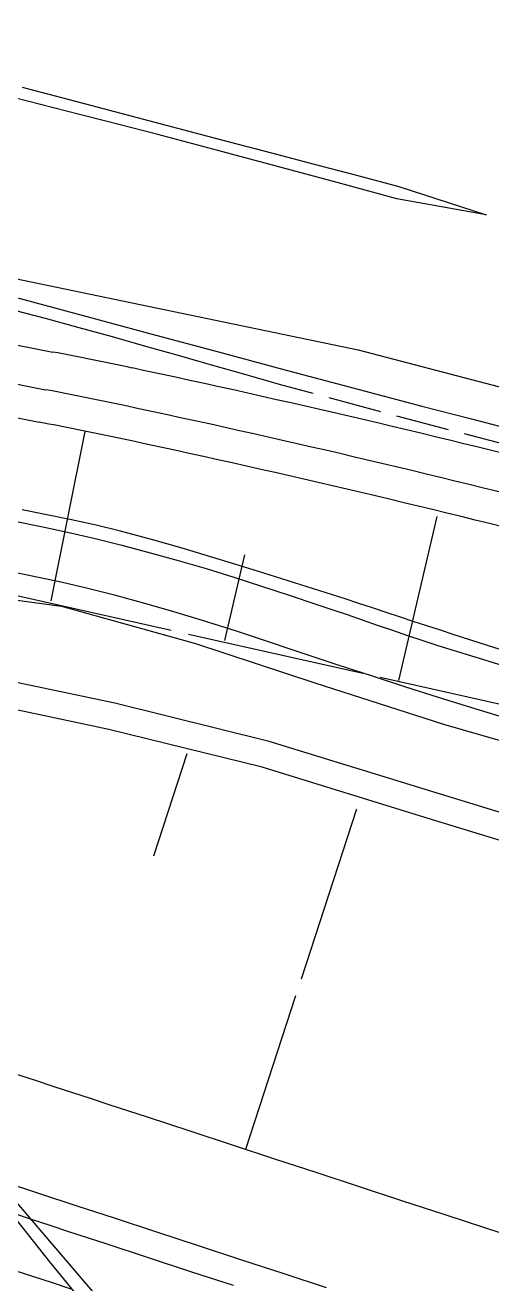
# Model space of a CAD drawing. Header units: millimetres. Extents: x 127045 to 128191, y 151549 to 152340.
# Drawn here: x 127714.8 to 127741, y 151868.1 to 151938.6 of the extents above; entities that cross this region are included whole.
import ezdxf

# ---------------------------------------------------------------- set-up
doc = ezdxf.new("R2010")
doc.units = ezdxf.units.MM
doc.header["$MEASUREMENT"] = 0
for name, pattern in [('INT_344$0$TYPE1', [4, 3, -1]), ('INT_344$0$TYPE3', [11, 10, -1]), ('TGV_344$0$TYPE1', [4, 3, -1]), ('VOI_344$0$TYPE3', [11, 10, -1])]:
    doc.linetypes.add(name, pattern=pattern)
doc.layers.get('0').update_dxf_attribs({"color": 252, "linetype": 'CONTINUOUS'})
for name, color, linetype in [('INT_344$0$102', 252, 'CONTINUOUS'), ('INT_344$0$105', 252, 'CONTINUOUS'), ('INT_344$0$113', 252, 'CONTINUOUS'), ('INT_344$0$136', 252, 'CONTINUOUS'), ('TGV_344$0$1', 252, 'CONTINUOUS'), ('TGV_344$0$36', 252, 'CONTINUOUS'), ('TGV_344$0$5', 252, 'CONTINUOUS'), ('VOI_344$0$101', 252, 'CONTINUOUS'), ('VOI_344$0$113', 252, 'CONTINUOUS')]:
    doc.layers.add(name, color=color, linetype=linetype)

# ---------------------------------------------------------------- blocks, each defined once
blk = doc.blocks.new('INT_344')
at = {"layer": 'INT_344$0$102'}
for p, q in [((127715.640748, 151873.181329, 62.343245), (127713.544834, 151873.867556, 62.311675)), ((127717.736657, 151872.495088, 62.374814), (127715.640748, 151873.181329, 62.343245)), ((127719.83257, 151871.808857, 62.406384), (127717.736657, 151872.495088, 62.374814)), ((127715.171218, 151871.747237, 62.341591), (127714.123266, 151872.090352, 62.325393)), ((127716.219169, 151871.404118, 62.357789), (127715.171218, 151871.747237, 62.341591)), ((127722.208446, 151871.030962, 62.442812), (127719.83257, 151871.808857, 62.406384)), ((127717.267119, 151871.060999, 62.373987), (127716.219169, 151871.404118, 62.357789)), ((127718.315071, 151870.717882, 62.390185), (127717.267119, 151871.060999, 62.373987)), ((127724.584318, 151870.253057, 62.47924), (127722.208446, 151871.030962, 62.442812)), ((127719.363023, 151870.374769, 62.406384), (127718.315071, 151870.717882, 62.390185)), ((127721.738908, 151869.596872, 62.443705), (127719.363023, 151870.374769, 62.406384)), ((127724.11479, 151868.818964, 62.481026), (127721.738908, 151869.596872, 62.443705)), ((127726.960196, 151869.475167, 62.515669), (127724.584318, 151870.253057, 62.47924)), ((127714.237758, 151868.896157, 62.342693), (127715.285701, 151868.553041, 62.358616)), ((127729.336086, 151868.697315, 62.552097), (127726.960196, 151869.475167, 62.515669)), ((127715.285701, 151868.553041, 62.358616), (127716.333644, 151868.209925, 62.374538)), ((127716.333644, 151868.209925, 62.374538), (127717.381587, 151867.866811, 62.390461)), ((127726.490677, 151868.041072, 62.518347), (127724.11479, 151868.818964, 62.481026)), ((127731.71195, 151867.919503, 62.588525), (127729.336086, 151868.697315, 62.552097))]:
    blk.add_line(p, q, dxfattribs=at)
at = {"layer": 'INT_344$0$105', "linetype": 'INT_344$0$TYPE1'}
for p, q in [((127715.396475, 151879.523158, 61.380793), (127714.348498, 151879.866266, 61.364594)), ((127716.444449, 151879.180042, 61.396991), (127715.396475, 151879.523158, 61.380793)), ((127717.492421, 151878.83692, 61.413189), (127716.444449, 151879.180042, 61.396991)), ((127718.540392, 151878.493795, 61.429387), (127717.492421, 151878.83692, 61.413189)), ((127719.588362, 151878.15067, 61.445585), (127718.540392, 151878.493795, 61.429387)), ((127720.636334, 151877.807546, 61.461783), (127719.588362, 151878.15067, 61.445585)), ((127721.684307, 151877.464427, 61.477982), (127720.636334, 151877.807546, 61.461783)), ((127724.060148, 151876.686543, 61.514708), (127721.684307, 151877.464427, 61.477982)), ((127726.435985, 151875.908651, 61.551434), (127724.060148, 151876.686543, 61.514708)), ((127728.811828, 151875.130773, 61.58816), (127726.435985, 151875.908651, 61.551434)), ((127731.187684, 151874.352935, 61.624886), (127728.811828, 151875.130773, 61.58816)), ((127733.563444, 151873.57516, 61.661611), (127731.187684, 151874.352935, 61.624886)), ((127735.93921, 151872.797405, 61.698336), (127733.563444, 151873.57516, 61.661611)), ((127738.31499, 151872.019694, 61.735061), (127735.93921, 151872.797405, 61.698336)), ((127740.690793, 151871.242051, 61.771786), (127738.31499, 151872.019694, 61.735061)), ((127743.066515, 151870.464517, 61.808511), (127740.690793, 151871.242051, 61.771786))]:
    blk.add_line(p, q, dxfattribs=at)
at = {"layer": 'INT_344$0$113', "linetype": 'INT_344$0$TYPE3'}
for p, q in [((127719.514132, 151899.188425, 68.005173), (127709.667559, 151901.259579, 67.493279)), ((127728.102884, 151897.068029, 68.353859), (127719.514132, 151899.188425, 68.005173)), ((127723.889212, 151897.813436), (127722.014207, 151892.086642)), ((127737.660085, 151894.122582, 68.558945), (127728.102884, 151897.068029, 68.353859)), ((127733.396368, 151894.712793), (127727.162792, 151875.6705)), ((127747.224251, 151891.203209, 68.77285), (127737.660085, 151894.122582, 68.558945))]:
    blk.add_line(p, q, dxfattribs=at)
at = {"layer": 'INT_344$0$136'}
for p, q in [((127719.848375, 151900.650944, 68.005173), (127709.98304, 151902.726044, 67.493279)), ((127728.503863, 151898.514072, 68.353859), (127719.848375, 151900.650944, 68.005173)), ((127738.099934, 151895.556645, 68.558945), (127728.503863, 151898.514072, 68.353859)), ((127747.670743, 151892.635244, 68.77285), (127738.099934, 151895.556645, 68.558945))]:
    blk.add_line(p, q, dxfattribs=at)
blk = doc.blocks.new('TGV_344')
at = {"layer": 'TGV_344$0$1'}
for p, q in [((127714.660049, 151935.137686, 64.453003), (127717.560073, 151934.375654, 64.504753)), ((127714.94825, 151934.365353, 64.494127), (127713.485079, 151934.737585, 64.471752)), ((127716.411522, 151933.993529, 64.516502), (127714.94825, 151934.365353, 64.494127)), ((127717.874614, 151933.620949, 64.538877), (127716.411522, 151933.993529, 64.516502)), ((127717.560073, 151934.375654, 64.504753), (127720.46008, 151933.613554, 64.556503)), ((127719.337221, 151933.246454, 64.561252), (127717.874614, 151933.620949, 64.538877)), ((127720.799099, 151932.869114, 64.583628), (127719.337221, 151933.246454, 64.561252)), ((127720.46008, 151933.613554, 64.556503), (127723.360059, 151932.851348, 64.608253)), ((127722.26, 151932.488, 64.606003), (127720.799099, 151932.869114, 64.583628)), ((127725.614075, 151931.6028, 64.658003), (127722.26, 151932.488, 64.606003)), ((127723.360059, 151932.851348, 64.608253), (127726.26, 151932.089, 64.660004)), ((127728.965618, 151930.708062, 64.710003), (127725.614075, 151931.6028, 64.658003)), ((127726.26, 151932.089, 64.660004), (127728.635299, 151931.464436, 64.658003)), ((127728.635299, 151931.464436, 64.658003), (127731.010565, 151930.839748, 64.656002)), ((127732.314602, 151929.803793, 64.762003), (127728.965618, 151930.708062, 64.710003)), ((127731.010565, 151930.839748, 64.656002), (127733.385799, 151930.214936, 64.654001)), ((127733.385799, 151930.214936, 64.654001), (127735.761, 151929.59, 64.652)), ((127735.661, 151928.89, 64.814003), (127732.314602, 151929.803793, 64.762003)), ((127735.761, 151929.59, 64.652), (127740.661, 151927.99, 64.255997)), ((127740.661, 151927.99, 64.255997), (127735.661, 151928.89, 64.805)), ((127714.26575, 151923.379494, 63.683251), (127718.064495, 151922.362622, 63.712376)), ((127718.064495, 151922.362622, 63.712376), (127721.862002, 151921.341188, 63.741501)), ((127721.862002, 151921.341188, 63.741501), (127725.659376, 151920.319295, 63.770626)), ((127725.659376, 151920.319295, 63.770626), (127729.457739, 151919.301042, 63.799751)), ((127729.457739, 151919.301042, 63.799751), (127733.257989, 151918.289813, 63.828876)), ((127733.257989, 151918.289813, 63.828876), (127737.061, 151917.289, 63.858002)), ((127737.061, 151917.289, 63.858002), (127739.833806, 151916.568201, 63.898502)), ((127739.833806, 151916.568201, 63.898502), (127742.608452, 151915.854533, 63.939001)), ((127716.039613, 151911.20416, 68.48774), (127714.661, 151911.486, 68.427002)), ((127717.417645, 151910.918044, 68.548485), (127716.039613, 151911.20416, 68.48774)), ((127714.246146, 151910.835485, 67.853259), (127715.723657, 151910.545041, 67.88251)), ((127715.723657, 151910.545041, 67.88251), (127717.194617, 151910.224866, 67.911757)), ((127718.792491, 151910.615875, 68.609238), (127717.417645, 151910.918044, 68.548485)), ((127720.161, 151910.286, 68.669998), (127718.792491, 151910.615875, 68.609238)), ((127717.194617, 151910.224866, 67.911757), (127718.661, 151909.886, 67.941002)), ((127718.661, 151909.886, 67.941002), (127720.245438, 151909.496549, 68.01976)), ((127721.89681, 151909.823432, 68.728509), (127720.161, 151910.286, 68.669998)), ((127723.622804, 151909.325654, 68.787013), (127721.89681, 151909.823432, 68.728509)), ((127720.245438, 151909.496549, 68.01976), (127721.823003, 151909.080385, 68.098507)), ((127721.823003, 151909.080385, 68.098507), (127723.394502, 151908.642294, 68.17725)), ((127725.342719, 151908.808348, 68.84551), (127723.622804, 151909.325654, 68.787013)), ((127723.394502, 151908.642294, 68.17725), (127724.961, 151908.187, 68.255997)), ((127727.061, 151908.287, 68.903999), (127725.342719, 151908.808348, 68.84551)), ((127715.574503, 151907.69807, 67.748546), (127714.221872, 151907.963882, 67.665292)), ((127716.920074, 151907.401028, 67.831778), (127715.574503, 151907.69807, 67.748546)), ((127724.961, 151908.187, 68.255997), (127726.518682, 151907.710752, 68.303252)), ((127726.518682, 151907.710752, 68.303252), (127728.069037, 151907.211195, 68.350505)), ((127728.489539, 151907.848199, 68.894998), (127727.061, 151908.287, 68.903999)), ((127729.914943, 151907.399345, 68.885998), (127728.489539, 151907.848199, 68.894998)), ((127718.261, 151907.086, 67.915001), (127716.920074, 151907.401028, 67.831778)), ((127719.896831, 151906.675316, 67.984512), (127718.261, 151907.086, 67.915001)), ((127728.069037, 151907.211195, 68.350505), (127729.615285, 151906.699567, 68.397754)), ((127731.338358, 151906.944323, 68.876997), (127729.914943, 151907.399345, 68.885998)), ((127732.761, 151906.487, 68.867996), (127731.338358, 151906.944323, 68.876997)), ((127721.524412, 151906.233425, 68.054012), (127719.896831, 151906.675316, 67.984512)), ((127723.14518, 151905.767849, 68.123506), (127721.524412, 151906.233425, 68.054012)), ((127729.615285, 151906.699567, 68.397754), (127731.161, 151906.187, 68.445)), ((127733.524405, 151906.239886, 68.870247), (127732.761, 151906.487, 68.867996)), ((127734.287028, 151905.990376, 68.872498), (127733.524405, 151906.239886, 68.870247)), ((127724.761, 151905.286, 68.193001), (127723.14518, 151905.767849, 68.123506)), ((127731.161, 151906.187, 68.445), (127732.012073, 151905.902835, 68.457374)), ((127732.012073, 151905.902835, 68.457374), (127732.861551, 151905.613946, 68.469749)), ((127732.861551, 151905.613946, 68.469749), (127733.710024, 151905.322153, 68.482123)), ((127735.049111, 151905.739228, 68.874748), (127734.287028, 151905.990376, 68.872498)), ((127735.810901, 151905.487203, 68.876999), (127735.049111, 151905.739228, 68.874748)), ((127725.71663, 151904.990762, 68.238006), (127724.761, 151905.286, 68.193001)), ((127726.669117, 151904.685593, 68.283009), (127725.71663, 151904.990762, 68.238006)), ((127733.710024, 151905.322153, 68.482123), (127734.558106, 151905.029264, 68.494498)), ((127734.558106, 151905.029264, 68.494498), (127735.406596, 151904.737389, 68.506873)), ((127736.572704, 151905.235214, 68.87925), (127735.810901, 151905.487203, 68.876999)), ((127737.334824, 151904.984178, 68.8815), (127736.572704, 151905.235214, 68.87925)), ((127738.09751, 151904.734853, 68.883751), (127737.334824, 151904.984178, 68.8815)), ((127727.619132, 151904.37292, 68.328011), (127726.669117, 151904.685593, 68.283009)), ((127728.56742, 151904.055147, 68.373013), (127727.619132, 151904.37292, 68.328011)), ((127735.406596, 151904.737389, 68.506873), (127736.256185, 151904.448673, 68.519248)), ((127736.256185, 151904.448673, 68.519248), (127737.107469, 151904.164934, 68.531623)), ((127737.107469, 151904.164934, 68.531623), (127737.961, 151903.888, 68.543999)), ((127738.861, 151904.488, 68.886002), (127738.09751, 151904.734853, 68.883751)), ((127740.682298, 151903.901905, 69.007745), (127738.861, 151904.488, 68.886002)), ((127729.514784, 151903.735083, 68.41801), (127728.56742, 151904.055147, 68.373013)), ((127730.462309, 151903.415444, 68.463007), (127729.514784, 151903.735083, 68.41801)), ((127731.410792, 151903.098618, 68.508004), (127730.462309, 151903.415444, 68.463007)), ((127737.961, 151903.888, 68.543999), (127739.779458, 151903.316615, 68.629253)), ((127742.504311, 151903.317672, 69.129493), (127740.682298, 151903.901905, 69.007745)), ((127732.361, 151902.787, 68.553001), (127731.410792, 151903.098618, 68.508004)), ((127734.233213, 151902.17878, 68.5955), (127732.361, 151902.787, 68.553001)), ((127739.779458, 151903.316615, 68.629253), (127741.602978, 151902.761672, 68.714503)), ((127736.105834, 151901.571594, 68.637999), (127734.233213, 151902.17878, 68.5955)), ((127737.981068, 151900.972351, 68.680499), (127736.105834, 151901.571594, 68.637999)), ((127739.861, 151900.388, 68.723), (127737.981068, 151900.972351, 68.680499)), ((127742.254562, 151899.666236, 68.79725), (127739.861, 151900.388, 68.723)), ((127715.279051, 151870.526994, 66.817248), (127714.364, 151871.685, 66.796997)), ((127716.203059, 151869.376134, 66.837498), (127715.279051, 151870.526994, 66.817248)), ((127717.132524, 151868.229724, 66.857749), (127716.203059, 151869.376134, 66.837498)), ((127718.064, 151867.085, 66.877998), (127717.132524, 151868.229724, 66.857749))]:
    blk.add_line(p, q, dxfattribs=at)
at = {"layer": 'TGV_344$0$36'}
for p, q in [((127709.361, 151907.085, 67.767998), (127716.861, 151906.085, 68.218002)), ((127716.861, 151906.085, 68.218002), (127724.361, 151903.986, 68.460999)), ((127724.361, 151903.986, 68.460999), (127731.061, 151901.787, 68.658997)), ((127731.061, 151901.787, 68.658997), (127738.261, 151899.487, 68.875)), ((127738.261, 151899.487, 68.875), (127745.861, 151897.288, 68.957001)), ((127720.864, 151865.086, 67.228996), (127713.164, 151874.085, 66.941002))]:
    blk.add_line(p, q, dxfattribs=at)
at = {"layer": 'TGV_344$0$5', "linetype": 'TGV_344$0$TYPE1'}
for p, q in [((127715.961, 151922.187, 63.646999), (127714.290044, 151922.627674, 63.624499)), ((127717.840606, 151921.67857, 63.653875), (127715.961, 151922.187, 63.646999)), ((127719.716954, 151921.158289, 63.66075), (127717.840606, 151921.67857, 63.653875)), ((127721.590912, 151920.629563, 63.667625), (127719.716954, 151921.158289, 63.66075)), ((127723.463408, 151920.095778, 63.6745), (127721.590912, 151920.629563, 63.667625)), ((127725.335563, 151919.560969, 63.681375), (127723.463408, 151920.095778, 63.6745)), ((127727.208591, 151919.029146, 63.68825), (127725.335563, 151919.560969, 63.681375)), ((127729.083438, 151918.503691, 63.695125), (127727.208591, 151919.029146, 63.68825)), ((127730.961, 151917.988, 63.702), (127729.083438, 151918.503691, 63.695125)), ((127734.755241, 151916.96668, 63.7695), (127730.961, 151917.988, 63.702)), ((127738.553625, 151915.960906, 63.837), (127734.755241, 151916.96668, 63.7695)), ((127742.355691, 151914.96918, 63.9045), (127738.553625, 151915.960906, 63.837))]:
    blk.add_line(p, q, dxfattribs=at)
blk = doc.blocks.new('VOI_344')
at = {"layer": 'VOI_344$0$101', "linetype": 'Continuous'}
for p, q in [((127581.782, 151951.916), (127733.482, 151920.437)), ((127733.482, 151920.437), (127747.546, 151916.754))]:
    blk.add_line(p, q, dxfattribs=at)
at = {"layer": 'VOI_344$0$101'}
for p, q in [((127672.987, 151928.859), (127716.38, 151920.314)), ((127672.571, 151926.75), (127715.965, 151918.205)), ((127672.214, 151924.935), (127715.608, 151916.389))]:
    blk.add_line(p, q, dxfattribs=at)
for centre, radius, start, end in [((127674.035, 151698.856), 225.47, 78.02576, 79.1751), ((127589.944, 151302.355), 630.791, 75.614732, 78.025879), ((127673.802, 151697.699), 224.501, 78.02576, 79.17511), ((127590.072, 151302.902), 628.078, 75.614733, 78.025879), ((127673.802, 151697.698), 222.651, 78.02839, 79.17774), ((127590.072, 151302.902), 626.228, 75.615663, 78.02681)]:
    blk.add_arc(centre, radius, start, end, dxfattribs=at)
at = {"layer": 'VOI_344$0$113', "linetype": 'VOI_344$0$TYPE3'}
for p, q in [((127670.313, 151916.546), (127743.464, 151900.149)), ((127716.27, 151906.392), (127718.18, 151915.871)), ((127735.763, 151901.917), (127737.914, 151911.105)), ((127726.016, 151904.154), (127727.141, 151908.96))]:
    blk.add_line(p, q, dxfattribs=at)
blk = doc.blocks.new('FR-344-A')
for name in ['TGV_344', 'INT_344', 'VOI_344']:
    blk.add_blockref(name, (0, 0))

msp = doc.modelspace()

# ---------------------------------------------------------------- block references
msp.add_blockref('FR-344-A', (0, 0))

doc.saveas('drawing.dxf')
